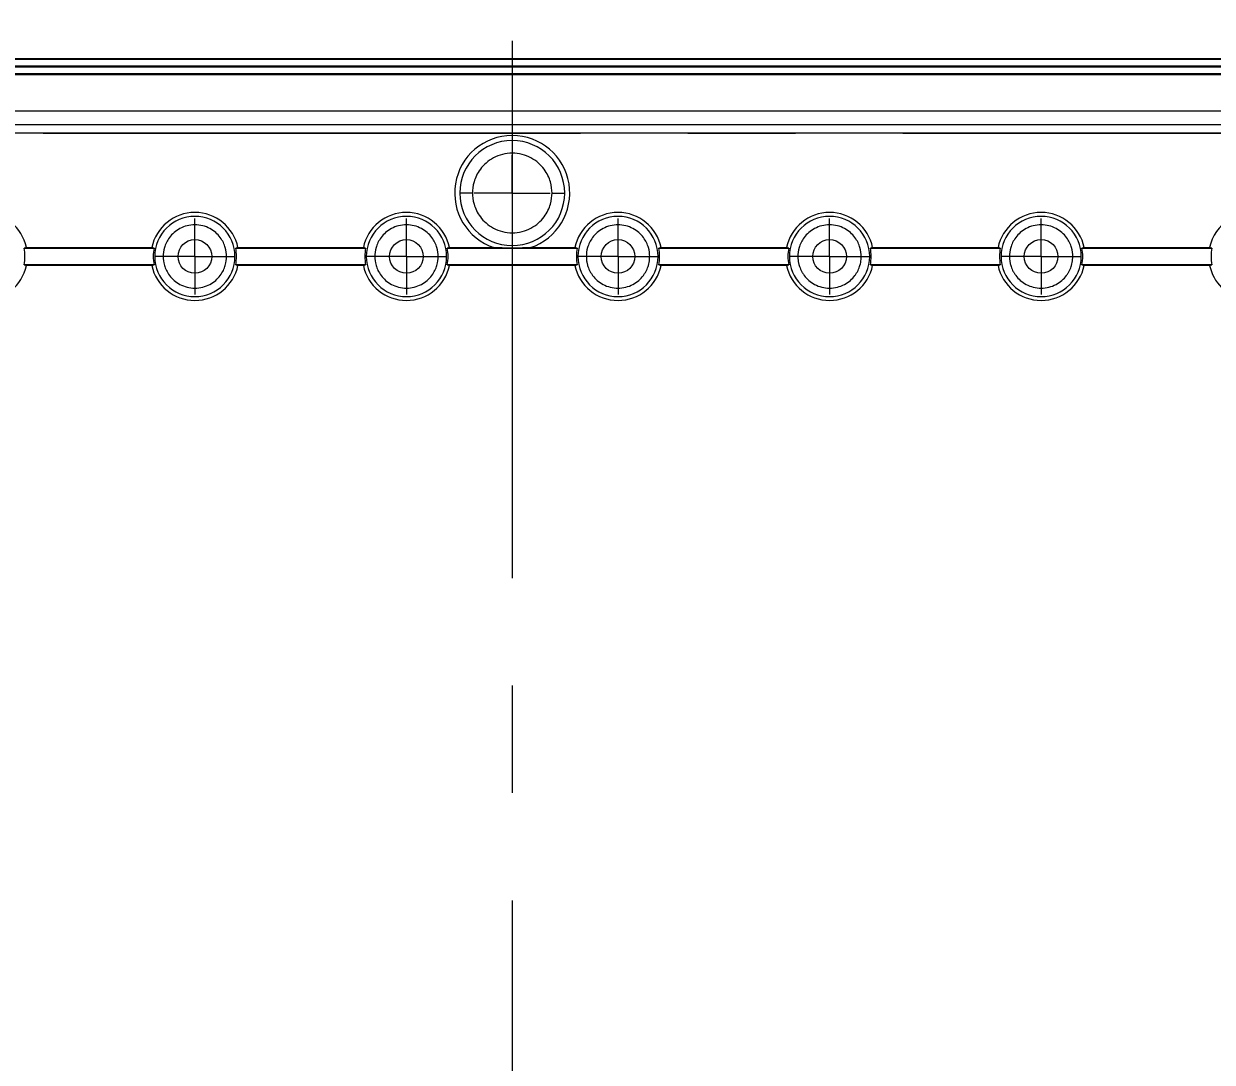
# Model space of a CAD drawing. Header units: millimetres. Extents: x 5 to 415, y 4 to 292.
# Drawn here: x 292.22 to 320.31, y 217.59 to 242.13 of the extents above; entities that cross this region are included whole.
import ezdxf

# ---------------------------------------------------------------- set-up
doc = ezdxf.new("R2010")
doc.units = ezdxf.units.MM
doc.linetypes.add('CENTERX2', pattern=[20.32, 12.7, -2.54, 2.54, -2.54])
doc.styles.add('SLDTEXTSTYLE0', font='TXT', dxfattribs={"width": 0.75})
doc.dimstyles.new('SLDDIMSTYLE0', dxfattribs={"dimtxt": 3.5, "dimasz": 6, "dimexe": 0, "dimexo": 0.0625, "dimgap": 0.875, "dimtad": 1, "dimlfac": 5, "dimrnd": 1e-09, "dimzin": 12, "dimdsep": 46, "dimtxsty": 'SLDTEXTSTYLE0', "dimblk1": 'CLOSED', "dimblk2": 'CLOSED', "dimsah": 1, "dimcen": 0.09, "dimadec": 0, "dimazin": 3, "dimtfac": 1, "dimtofl": 0, "dimtmove": 0, "dimatfit": 3, "dimldrblk": 'CLOSED', "dimfxl": 1, "dimfrac": 2, "dimtolj": 1, "dimtzin": 12, "dimarcsym": 0})

# ---------------------------------------------------------------- blocks, each defined once
blk = doc.blocks.new('_CLOSED')
at = {"color": 0, "linetype": 'ByBlock', "lineweight": -2}
for p, q in [((-1, 0.166667), (0, 0)), ((-1, 0.166667), (-1, -0.166667)), ((0, 0), (-1, -0.166667)), ((0, 0), (-1, 0))]:
    blk.add_line(p, q, dxfattribs=at)
blk = doc.blocks.new('_D_2')
at = {"color": 7, "linetype": 'Continuous', "lineweight": 0}
for p, q in [((278.349, 237.81), (278.349, 254.452)), ((329.174, 237.81), (329.174, 254.452)), ((278.349, 253.452), (329.174, 253.452))]:
    blk.add_line(p, q, dxfattribs=at)
at = {"color": 7, "linetype": 'Continuous', "lineweight": 0, "xscale": 6, "yscale": 6, "rotation": 180.0000000000004}
blk.add_blockref('_CLOSED', (278.349, 253.452, 7.27), dxfattribs=at)
at = {"color": 7, "linetype": 'Continuous', "lineweight": 0, "xscale": 6, "yscale": 6}
blk.add_blockref('_CLOSED', (329.174, 253.452, 7.27), dxfattribs=at)
at = {"color": 7, "linetype": 'Continuous', "lineweight": 0, "insert": (296.944, 257.964), "char_height": 3.5, "attachment_point": 1, "style": 'SLDTEXTSTYLE0'}
blk.add_mtext('254.13', dxfattribs=at)
blk = doc.blocks.new('_D_4')
at = {"color": 7, "linetype": 'Continuous', "lineweight": 0}
for p, q in [((281.261, 228.529), (281.261, 249.833)), ((326.261, 228.529), (326.261, 249.833)), ((281.261, 248.833), (326.261, 248.833))]:
    blk.add_line(p, q, dxfattribs=at)
at = {"color": 7, "linetype": 'Continuous', "lineweight": 0, "xscale": 6, "yscale": 6, "rotation": 180.0000000000004}
blk.add_blockref('_CLOSED', (281.261, 248.833, 7.27), dxfattribs=at)
at = {"color": 7, "linetype": 'Continuous', "lineweight": 0, "xscale": 6, "yscale": 6}
blk.add_blockref('_CLOSED', (326.261, 248.833, 7.27), dxfattribs=at)
at = {"color": 7, "linetype": 'Continuous', "lineweight": 0, "insert": (300.177, 253.345), "char_height": 3.5, "attachment_point": 1, "style": 'SLDTEXTSTYLE0'}
blk.add_mtext('225', dxfattribs=at)
blk = doc.blocks.new('_D_5')
at = {"color": 7, "linetype": 'Continuous', "lineweight": 0}
for p, q in [((282.761, 237.029), (282.761, 245.043)), ((324.761, 237.029), (324.761, 245.043)), ((282.761, 244.043), (324.761, 244.043))]:
    blk.add_line(p, q, dxfattribs=at)
at = {"color": 7, "linetype": 'Continuous', "lineweight": 0, "xscale": 6, "yscale": 6, "rotation": 180.0000000000004}
blk.add_blockref('_CLOSED', (282.761, 244.043, 7.27), dxfattribs=at)
at = {"color": 7, "linetype": 'Continuous', "lineweight": 0, "xscale": 6, "yscale": 6}
blk.add_blockref('_CLOSED', (324.761, 244.043, 7.27), dxfattribs=at)
at = {"color": 7, "linetype": 'Continuous', "lineweight": 0, "insert": (300.177, 248.555), "char_height": 3.5, "attachment_point": 1, "style": 'SLDTEXTSTYLE0'}
blk.add_mtext('210', dxfattribs=at)
blk = doc.blocks.new('SW_CENTERMARKSYMBOL_32')
at = {"color": 0, "linetype": 'Continuous', "lineweight": 0}
for p, q in [((0, 0.5), (0, 0.898)), ((0, 0), (0, 0.5)), ((-0.5, 0), (-0.898, 0)), ((0, 0), (-0.5, 0)), ((0, 0), (0, -0.5)), ((0, 0), (0.5, 0)), ((0.5, 0), (0.898, 0)), ((0, -0.5), (0, -0.898))]:
    blk.add_line(p, q, dxfattribs=at)
blk = doc.blocks.new('SW_CENTERMARKSYMBOL_33')
at = {"color": 0, "linetype": 'Continuous', "lineweight": 0}
for p, q in [((0, 0.5), (0, 0.898)), ((0, 0), (0, 0.5)), ((-0.5, 0), (-0.898, 0)), ((0, 0), (-0.5, 0)), ((0, 0), (0, -0.5)), ((0, 0), (0.5, 0)), ((0.5, 0), (0.898, 0)), ((0, -0.5), (0, -0.898))]:
    blk.add_line(p, q, dxfattribs=at)
blk = doc.blocks.new('SW_CENTERMARKSYMBOL_34')
at = {"color": 0, "linetype": 'Continuous', "lineweight": 0}
for p, q in [((0, 0.5), (0, 0.898)), ((0, 0), (0, 0.5)), ((-0.5, 0), (-0.898, 0)), ((0, 0), (-0.5, 0)), ((0, 0), (0, -0.5)), ((0, 0), (0.5, 0)), ((0.5, 0), (0.898, 0)), ((0, -0.5), (0, -0.898))]:
    blk.add_line(p, q, dxfattribs=at)
blk = doc.blocks.new('SW_CENTERMARKSYMBOL_35')
at = {"color": 0, "linetype": 'Continuous', "lineweight": 0}
for p, q in [((0, 0.5), (0, 0.898)), ((0, 0), (0, 0.5)), ((-0.5, 0), (-0.898, 0)), ((0, 0), (-0.5, 0)), ((0, 0), (0, -0.5)), ((0, 0), (0.5, 0)), ((0.5, 0), (0.898, 0)), ((0, -0.5), (0, -0.898))]:
    blk.add_line(p, q, dxfattribs=at)
blk = doc.blocks.new('SW_CENTERMARKSYMBOL_36')
at = {"color": 0, "linetype": 'Continuous', "lineweight": 0}
for p, q in [((0, 0.5), (0, 0.898)), ((0, 0), (0, 0.5)), ((-0.5, 0), (-0.898, 0)), ((0, 0), (-0.5, 0)), ((0, 0), (0, -0.5)), ((0, 0), (0.5, 0)), ((0.5, 0), (0.898, 0)), ((0, -0.5), (0, -0.898))]:
    blk.add_line(p, q, dxfattribs=at)
blk = doc.blocks.new('SW_CENTERMARKSYMBOL_46')
at = {"color": 0, "linetype": 'Continuous', "lineweight": 0}
for p, q in [((0, 0.5), (0, 0.898)), ((0, 0), (0, 0.5)), ((-0.5, 0), (-0.898, 0)), ((0, 0), (-0.5, 0)), ((0, 0), (0, -0.5)), ((0, 0), (0.5, 0)), ((0.5, 0), (0.898, 0)), ((0, -0.5), (0, -0.898))]:
    blk.add_line(p, q, dxfattribs=at)

msp = doc.modelspace()

# ---------------------------------------------------------------- linework, layer by layer
at = {"color": 7, "linetype": 'CENTERX2', "lineweight": 0}
for p, q in [((303.7614, 241.7311), (303.7614, 186.5311)), ((328.1865, 241.126), (279.3363, 241.126)), ((328.1865, 241.1163), (279.3363, 241.1163)), ((292.6745, 239.5437), (323.935, 239.5437))]:
    msp.add_line(p, q, dxfattribs=at)
at = {"color": 7, "linetype": 'Continuous', "lineweight": 15}
for p, q in [((281.3363, 241.3111), (326.1865, 241.3111)), ((281.3363, 241.2959), (326.1865, 241.2959)), ((326.1865, 241.126), (281.3363, 241.126)), ((281.3363, 241.1163), (326.1865, 241.1163)), ((326.1865, 240.9464), (281.3363, 240.9464)), ((281.3363, 240.9311), (326.1865, 240.9311)), ((284.902, 240.0711), (322.6207, 240.0711)), ((326.4777, 239.7436), (281.0451, 239.7436)), ((326.4399, 239.5437), (281.0829, 239.5437)), ((292.28, 236.8411), (292.2257, 236.8272)), ((292.2257, 236.8272), (295.297, 236.8272)), ((292.28, 236.8411), (295.2428, 236.8411)), ((295.297, 236.8272), (295.2428, 236.8411)), ((297.28, 236.8411), (297.2257, 236.8272)), ((297.2257, 236.8272), (300.297, 236.8272)), ((297.28, 236.8411), (300.2428, 236.8411)), ((300.297, 236.8272), (300.2428, 236.8411)), ((302.28, 236.8411), (302.2257, 236.8272)), ((302.2257, 236.8272), (303.7457, 236.8272)), ((302.28, 236.8411), (303.3307, 236.8411)), ((303.7771, 236.8272), (305.297, 236.8272)), ((304.1921, 236.8411), (305.2428, 236.8411)), ((305.297, 236.8272), (305.2428, 236.8411)), ((307.28, 236.8411), (307.2257, 236.8272)), ((307.2257, 236.8272), (310.297, 236.8272)), ((307.28, 236.8411), (310.2428, 236.8411)), ((310.297, 236.8272), (310.2428, 236.8411)), ((312.28, 236.8411), (312.2257, 236.8272)), ((312.2257, 236.8272), (315.297, 236.8272)), ((312.28, 236.8411), (315.2428, 236.8411)), ((315.297, 236.8272), (315.2428, 236.8411)), ((317.28, 236.8411), (317.2257, 236.8272)), ((317.2257, 236.8272), (320.297, 236.8272)), ((317.28, 236.8411), (320.2428, 236.8411)), ((320.297, 236.8272), (320.2428, 236.8411)), ((292.2257, 236.4351), (292.28, 236.4211)), ((295.297, 236.4351), (292.2257, 236.4351)), ((295.2428, 236.4211), (292.28, 236.4211)), ((295.2428, 236.4211), (295.297, 236.4351)), ((297.2257, 236.4351), (297.28, 236.4211)), ((300.297, 236.4351), (297.2257, 236.4351)), ((300.2428, 236.4211), (297.28, 236.4211)), ((300.2428, 236.4211), (300.297, 236.4351)), ((302.2257, 236.4351), (302.28, 236.4211)), ((305.297, 236.4351), (302.2257, 236.4351)), ((305.2428, 236.4211), (302.28, 236.4211)), ((305.2428, 236.4211), (305.297, 236.4351)), ((307.2257, 236.4351), (307.28, 236.4211)), ((310.297, 236.4351), (307.2257, 236.4351)), ((310.2428, 236.4211), (307.28, 236.4211)), ((310.2428, 236.4211), (310.297, 236.4351)), ((312.2257, 236.4351), (312.28, 236.4211)), ((315.297, 236.4351), (312.2257, 236.4351)), ((315.2428, 236.4211), (312.28, 236.4211)), ((315.2428, 236.4211), (315.297, 236.4351)), ((317.2257, 236.4351), (317.28, 236.4211)), ((320.297, 236.4351), (317.2257, 236.4351)), ((320.2428, 236.4211), (317.28, 236.4211)), ((320.2428, 236.4211), (320.297, 236.4351))]:
    msp.add_line(p, q, dxfattribs=at)
for centre in [(296.2614, 236.6311), (301.2614, 236.6311), (306.2614, 236.6311), (311.2614, 236.6311), (316.2614, 236.6311)]:
    msp.add_circle(centre, 0.3976, dxfattribs=at)
for centre, radius, start, end in [((303.7614, 238.1311), 1.36, 288.46281, 251.53719), ((303.7614, 238.1311), 1.2397, 0, 180), ((303.7614, 238.1311), 1.2397, 180, 0), ((291.2614, 236.6311), 1.04, 11.64944, 168.35056), ((296.2614, 236.6311), 1.04, 11.64944, 168.35056), ((301.2614, 236.6311), 1.04, 11.64944, 168.35056), ((306.2614, 236.6311), 1.04, 11.64944, 168.35056), ((311.2614, 236.6311), 1.04, 11.64944, 168.35056), ((316.2614, 236.6311), 1.04, 11.64944, 168.35056), ((321.2614, 236.6311), 1.04, 348.45085, 168.35056), ((296.2614, 236.6311), 0.9481, 0, 180), ((301.2614, 236.6311), 0.9481, 0, 180), ((306.2614, 236.6311), 0.9481, 360, 180), ((311.2614, 236.6311), 0.9481, 360, 180), ((316.2614, 236.6311), 0.9481, 360, 180), ((291.2614, 236.6311), 0.9841, 348.50914, 11.49086), ((296.2614, 236.6311), 0.9841, 168.50914, 191.49086), ((296.2614, 236.6311), 0.9841, 348.50914, 11.49086), ((301.2614, 236.6311), 0.9841, 168.50914, 191.49086), ((301.2614, 236.6311), 0.9841, 348.50914, 11.49086), ((303.7614, 238.1311), 1.3041, 269.31023, 270.68977), ((306.2614, 236.6311), 0.9841, 168.50914, 191.49086), ((306.2614, 236.6311), 0.9841, 348.50914, 11.49086), ((311.2614, 236.6311), 0.9841, 168.50914, 191.49086), ((311.2614, 236.6311), 0.9841, 348.50914, 11.49086), ((316.2614, 236.6311), 0.9841, 168.50914, 191.49086), ((316.2614, 236.6311), 0.9841, 348.50914, 11.49086), ((321.2614, 236.6311), 0.9841, 168.50914, 191.49086), ((296.2614, 236.6311), 0.9481, 180, 0), ((301.2614, 236.6311), 0.9481, 180, 0), ((306.2614, 236.6311), 0.9481, 180, 360), ((311.2614, 236.6311), 0.9481, 180, 360), ((316.2614, 236.6311), 0.9481, 180, 360), ((291.2614, 236.6311), 1.04, 191.64944, 348.35056), ((296.2614, 236.6311), 1.04, 191.64944, 348.35056), ((301.2614, 236.6311), 1.04, 191.64944, 348.35056), ((306.2614, 236.6311), 1.04, 191.64944, 348.35056), ((311.2614, 236.6311), 1.04, 191.64944, 348.35056), ((316.2614, 236.6311), 1.04, 191.64944, 348.35056), ((321.2614, 236.6311), 1.04, 191.64944, 325.15197)]:
    msp.add_arc(centre, radius, start, end, dxfattribs=at)
for points, knots in [([(304.7018, 238.1311), (304.7018, 238.2095), (304.6922, 238.2982), (304.6361, 238.4908), (304.5889, 238.5951), (304.4761, 238.7455), (304.4315, 238.7945), (304.328, 238.8848), (304.269, 238.9262), (304.1388, 238.9956), (304.0676, 239.0236), (303.9181, 239.0616), (303.8397, 239.0715), (303.683, 239.0715), (303.6047, 239.0616), (303.4551, 239.0236), (303.3839, 238.9956), (303.2538, 238.9262), (303.1948, 238.8848), (303.0913, 238.7945), (303.0467, 238.7455), (302.9338, 238.5951), (302.8867, 238.4908), (302.8305, 238.2982), (302.821, 238.2095), (302.821, 238.1311)], [0, 0, 0, 0, 0.125, 0.125, 0.25, 0.25, 0.3125, 0.3125, 0.375, 0.375, 0.4375, 0.4375, 0.5, 0.5, 0.5625, 0.5625, 0.625, 0.625, 0.6875, 0.6875, 0.75, 0.75, 0.875, 0.875, 1, 1, 1, 1]), ([(302.821, 238.1311), (302.7869, 238.1311), (302.7503, 238.1311), (302.6794, 238.1311), (302.6452, 238.1311), (302.5876, 238.1311), (302.5643, 238.1311), (302.5326, 238.1311), (302.5241, 238.1311), (302.5217, 238.1311)], [0, 0, 0, 0, 0.25, 0.25, 0.5, 0.5, 0.75, 0.75, 1, 1, 1, 1]), ([(302.821, 238.1311), (302.821, 238.0528), (302.8305, 237.9641), (302.8867, 237.7715), (302.9338, 237.6672), (303.0467, 237.5168), (303.0913, 237.4678), (303.1948, 237.3775), (303.2538, 237.3361), (303.3839, 237.2667), (303.4551, 237.2387), (303.6047, 237.2007), (303.683, 237.1908), (303.8397, 237.1908), (303.9181, 237.2007), (304.0676, 237.2387), (304.1388, 237.2667), (304.269, 237.3361), (304.328, 237.3775), (304.4315, 237.4678), (304.4761, 237.5168), (304.5889, 237.6672), (304.6361, 237.7715), (304.6922, 237.9641), (304.7018, 238.0528), (304.7018, 238.1311)], [0, 0, 0, 0, 0.125, 0.125, 0.25, 0.25, 0.3125, 0.3125, 0.375, 0.375, 0.4375, 0.4375, 0.5, 0.5, 0.5625, 0.5625, 0.625, 0.625, 0.6875, 0.6875, 0.75, 0.75, 0.875, 0.875, 1, 1, 1, 1]), ([(304.7018, 238.1311), (304.7359, 238.1311), (304.7724, 238.1311), (304.8434, 238.1311), (304.8776, 238.1311), (304.9352, 238.1311), (304.9584, 238.1311), (304.9901, 238.1311), (304.9987, 238.1311), (305.001, 238.1311)], [0, 0, 0, 0, 0.25, 0.25, 0.5, 0.5, 0.75, 0.75, 1, 1, 1, 1]), ([(297.01, 236.6311), (297.01, 236.6935), (297.0024, 236.7641), (296.9577, 236.9174), (296.9202, 237.0005), (296.8303, 237.1202), (296.7948, 237.1592), (296.7124, 237.2311), (296.6655, 237.2641), (296.5619, 237.3193), (296.5052, 237.3416), (296.3861, 237.3718), (296.3238, 237.3798), (296.199, 237.3798), (296.1366, 237.3718), (296.0176, 237.3416), (295.9609, 237.3193), (295.8573, 237.2641), (295.8104, 237.2311), (295.7279, 237.1592), (295.6924, 237.1202), (295.6026, 237.0005), (295.5651, 236.9174), (295.5204, 236.7641), (295.5128, 236.6935), (295.5128, 236.6311)], [0, 0, 0, 0, 0.125, 0.125, 0.25, 0.25, 0.3125, 0.3125, 0.375, 0.375, 0.4375, 0.4375, 0.5, 0.5, 0.5625, 0.5625, 0.625, 0.625, 0.6875, 0.6875, 0.75, 0.75, 0.875, 0.875, 1, 1, 1, 1]), ([(302.01, 236.6311), (302.01, 236.6935), (302.0024, 236.7641), (301.9577, 236.9174), (301.9202, 237.0005), (301.8303, 237.1202), (301.7948, 237.1592), (301.7124, 237.2311), (301.6655, 237.2641), (301.5619, 237.3193), (301.5052, 237.3416), (301.3861, 237.3718), (301.3238, 237.3798), (301.199, 237.3798), (301.1366, 237.3718), (301.0176, 237.3416), (300.9609, 237.3193), (300.8573, 237.2641), (300.8104, 237.2311), (300.7279, 237.1592), (300.6924, 237.1202), (300.6026, 237.0005), (300.5651, 236.9174), (300.5204, 236.7641), (300.5128, 236.6935), (300.5128, 236.6311)], [0, 0, 0, 0, 0.125, 0.125, 0.25, 0.25, 0.3125, 0.3125, 0.375, 0.375, 0.4375, 0.4375, 0.5, 0.5, 0.5625, 0.5625, 0.625, 0.625, 0.6875, 0.6875, 0.75, 0.75, 0.875, 0.875, 1, 1, 1, 1]), ([(307.01, 236.6311), (307.01, 236.6935), (307.0024, 236.7641), (306.9577, 236.9174), (306.9202, 237.0005), (306.8303, 237.1202), (306.7948, 237.1592), (306.7124, 237.2311), (306.6655, 237.2641), (306.5619, 237.3193), (306.5052, 237.3416), (306.3861, 237.3718), (306.3238, 237.3798), (306.199, 237.3798), (306.1366, 237.3718), (306.0176, 237.3416), (305.9609, 237.3193), (305.8573, 237.2641), (305.8104, 237.2311), (305.7279, 237.1592), (305.6924, 237.1202), (305.6026, 237.0005), (305.5651, 236.9174), (305.5204, 236.7641), (305.5128, 236.6935), (305.5128, 236.6311)], [0, 0, 0, 0, 0.125, 0.125, 0.25, 0.25, 0.3125, 0.3125, 0.375, 0.375, 0.4375, 0.4375, 0.5, 0.5, 0.5625, 0.5625, 0.625, 0.625, 0.6875, 0.6875, 0.75, 0.75, 0.875, 0.875, 1, 1, 1, 1]), ([(312.01, 236.6311), (312.01, 236.6935), (312.0024, 236.7641), (311.9577, 236.9174), (311.9202, 237.0005), (311.8303, 237.1202), (311.7948, 237.1592), (311.7124, 237.2311), (311.6655, 237.2641), (311.5619, 237.3193), (311.5052, 237.3416), (311.3861, 237.3718), (311.3238, 237.3798), (311.199, 237.3798), (311.1366, 237.3718), (311.0176, 237.3416), (310.9609, 237.3193), (310.8573, 237.2641), (310.8104, 237.2311), (310.7279, 237.1592), (310.6924, 237.1202), (310.6026, 237.0005), (310.5651, 236.9174), (310.5204, 236.7641), (310.5128, 236.6935), (310.5128, 236.6311)], [0, 0, 0, 0, 0.125, 0.125, 0.25, 0.25, 0.3125, 0.3125, 0.375, 0.375, 0.4375, 0.4375, 0.5, 0.5, 0.5625, 0.5625, 0.625, 0.625, 0.6875, 0.6875, 0.75, 0.75, 0.875, 0.875, 1, 1, 1, 1]), ([(317.01, 236.6311), (317.01, 236.6935), (317.0024, 236.7641), (316.9577, 236.9174), (316.9202, 237.0005), (316.8303, 237.1202), (316.7948, 237.1592), (316.7124, 237.2311), (316.6655, 237.2641), (316.5619, 237.3193), (316.5052, 237.3416), (316.3861, 237.3718), (316.3238, 237.3798), (316.199, 237.3798), (316.1366, 237.3718), (316.0176, 237.3416), (315.9609, 237.3193), (315.8573, 237.2641), (315.8104, 237.2311), (315.7279, 237.1592), (315.6924, 237.1202), (315.6026, 237.0005), (315.5651, 236.9174), (315.5204, 236.7641), (315.5128, 236.6935), (315.5128, 236.6311)], [0, 0, 0, 0, 0.125, 0.125, 0.25, 0.25, 0.3125, 0.3125, 0.375, 0.375, 0.4375, 0.4375, 0.5, 0.5, 0.5625, 0.5625, 0.625, 0.625, 0.6875, 0.6875, 0.75, 0.75, 0.875, 0.875, 1, 1, 1, 1]), ([(303.7457, 236.8272), (303.726, 236.8272), (303.7079, 236.8274), (303.6744, 236.8277), (303.6596, 236.8279), (303.6184, 236.8287), (303.5958, 236.8292), (303.535, 236.8309), (303.5028, 236.8322), (303.4451, 236.8347), (303.4197, 236.836), (303.3727, 236.8385), (303.3511, 236.8398), (303.3307, 236.8411)], [0, 0, 0, 0, 0.0625, 0.0625, 0.125, 0.125, 0.25, 0.25, 0.5, 0.5, 0.75, 0.75, 1, 1, 1, 1]), ([(304.1921, 236.8411), (304.1717, 236.8398), (304.15, 236.8385), (304.1028, 236.836), (304.0774, 236.8347), (304.0195, 236.8322), (303.9874, 236.8309), (303.9263, 236.8292), (303.904, 236.8287), (303.8628, 236.8279), (303.8479, 236.8277), (303.8147, 236.8274), (303.7966, 236.8272), (303.7771, 236.8272)], [0, 0, 0, 0, 0.25, 0.25, 0.5, 0.5, 0.75, 0.75, 0.875, 0.875, 0.9375, 0.9375, 1, 1, 1, 1]), ([(295.5128, 236.6311), (295.49, 236.6311), (295.4657, 236.6311), (295.4184, 236.6311), (295.3956, 236.6311), (295.3572, 236.6311), (295.3417, 236.6311), (295.3205, 236.6311), (295.3148, 236.6311), (295.3133, 236.6311)], [0, 0, 0, 0, 0.25, 0.25, 0.5, 0.5, 0.75, 0.75, 1, 1, 1, 1]), ([(295.5128, 236.6311), (295.5128, 236.5688), (295.5204, 236.4982), (295.5651, 236.3449), (295.6026, 236.2618), (295.6924, 236.1421), (295.7279, 236.1031), (295.8104, 236.0312), (295.8573, 235.9982), (295.9609, 235.943), (296.0176, 235.9207), (296.1366, 235.8905), (296.199, 235.8825), (296.3238, 235.8825), (296.3861, 235.8905), (296.5052, 235.9207), (296.5619, 235.943), (296.6655, 235.9982), (296.7124, 236.0312), (296.7948, 236.1031), (296.8303, 236.1421), (296.9202, 236.2618), (296.9577, 236.3449), (297.0024, 236.4982), (297.01, 236.5688), (297.01, 236.6311)], [0, 0, 0, 0, 0.125, 0.125, 0.25, 0.25, 0.3125, 0.3125, 0.375, 0.375, 0.4375, 0.4375, 0.5, 0.5, 0.5625, 0.5625, 0.625, 0.625, 0.6875, 0.6875, 0.75, 0.75, 0.875, 0.875, 1, 1, 1, 1]), ([(297.01, 236.6311), (297.0327, 236.6311), (297.0571, 236.6311), (297.1044, 236.6311), (297.1272, 236.6311), (297.1656, 236.6311), (297.1811, 236.6311), (297.2022, 236.6311), (297.2079, 236.6311), (297.2095, 236.6311)], [0, 0, 0, 0, 0.25, 0.25, 0.5, 0.5, 0.75, 0.75, 1, 1, 1, 1]), ([(300.5128, 236.6311), (300.49, 236.6311), (300.4657, 236.6311), (300.4184, 236.6311), (300.3956, 236.6311), (300.3572, 236.6311), (300.3417, 236.6311), (300.3205, 236.6311), (300.3148, 236.6311), (300.3133, 236.6311)], [0, 0, 0, 0, 0.25, 0.25, 0.5, 0.5, 0.75, 0.75, 1, 1, 1, 1]), ([(300.5128, 236.6311), (300.5128, 236.5688), (300.5204, 236.4982), (300.5651, 236.3449), (300.6026, 236.2618), (300.6924, 236.1421), (300.7279, 236.1031), (300.8104, 236.0312), (300.8573, 235.9982), (300.9609, 235.943), (301.0176, 235.9207), (301.1366, 235.8905), (301.199, 235.8825), (301.3238, 235.8825), (301.3861, 235.8905), (301.5052, 235.9207), (301.5619, 235.943), (301.6655, 235.9982), (301.7124, 236.0312), (301.7948, 236.1031), (301.8303, 236.1421), (301.9202, 236.2618), (301.9577, 236.3449), (302.0024, 236.4982), (302.01, 236.5688), (302.01, 236.6311)], [0, 0, 0, 0, 0.125, 0.125, 0.25, 0.25, 0.3125, 0.3125, 0.375, 0.375, 0.4375, 0.4375, 0.5, 0.5, 0.5625, 0.5625, 0.625, 0.625, 0.6875, 0.6875, 0.75, 0.75, 0.875, 0.875, 1, 1, 1, 1]), ([(302.01, 236.6311), (302.0327, 236.6311), (302.0571, 236.6311), (302.1044, 236.6311), (302.1272, 236.6311), (302.1656, 236.6311), (302.1811, 236.6311), (302.2022, 236.6311), (302.2079, 236.6311), (302.2095, 236.6311)], [0, 0, 0, 0, 0.25, 0.25, 0.5, 0.5, 0.75, 0.75, 1, 1, 1, 1]), ([(305.5128, 236.6311), (305.49, 236.6311), (305.4657, 236.6311), (305.4184, 236.6311), (305.3956, 236.6311), (305.3572, 236.6311), (305.3417, 236.6311), (305.3205, 236.6311), (305.3148, 236.6311), (305.3133, 236.6311)], [0, 0, 0, 0, 0.25, 0.25, 0.5, 0.5, 0.75, 0.75, 1, 1, 1, 1]), ([(305.5128, 236.6311), (305.5129, 236.6193), (305.5133, 236.5956), (305.5159, 236.5603), (305.52, 236.5252), (305.5258, 236.4904), (305.5333, 236.4557), (305.5448, 236.4124), (305.5622, 236.361), (305.5887, 236.3004), (305.6216, 236.2402), (305.6776, 236.1577), (305.7686, 236.0597), (305.9088, 235.963), (306.077, 235.8978), (306.2614, 235.8748), (306.4457, 235.8978), (306.6139, 235.963), (306.7542, 236.0597), (306.8451, 236.1576), (306.9011, 236.2402), (306.9341, 236.3004), (306.9605, 236.361), (306.9817, 236.4236), (306.9977, 236.4901), (307.0081, 236.5603), (307.0093, 236.6075), (307.01, 236.6311)], [0, 0, 0, 0, 0.0151387, 0.0302075, 0.04524, 0.0602702, 0.0753319, 0.090459, 0.1174937, 0.1445717, 0.1748067, 0.2050853, 0.2718267, 0.3442178, 0.4209346, 0.5000124, 0.5790902, 0.6558069, 0.728198, 0.7949394, 0.8251743, 0.855453, 0.8824877, 0.9095657, 0.939727, 0.9697812, 1, 1, 1, 1]), ([(307.01, 236.6311), (307.0327, 236.6311), (307.0571, 236.6311), (307.1044, 236.6311), (307.1272, 236.6311), (307.1656, 236.6311), (307.1811, 236.6311), (307.2022, 236.6311), (307.2079, 236.6311), (307.2095, 236.6311)], [0, 0, 0, 0, 0.25, 0.25, 0.5, 0.5, 0.75, 0.75, 1, 1, 1, 1]), ([(310.5128, 236.6311), (310.49, 236.6311), (310.4657, 236.6311), (310.4184, 236.6311), (310.3956, 236.6311), (310.3572, 236.6311), (310.3417, 236.6311), (310.3205, 236.6311), (310.3148, 236.6311), (310.3133, 236.6311)], [0, 0, 0, 0, 0.25, 0.25, 0.5, 0.5, 0.75, 0.75, 1, 1, 1, 1]), ([(310.5128, 236.6311), (310.5129, 236.6193), (310.5133, 236.5956), (310.5159, 236.5603), (310.52, 236.5252), (310.5258, 236.4904), (310.5333, 236.4557), (310.5448, 236.4124), (310.5622, 236.361), (310.5887, 236.3004), (310.6216, 236.2402), (310.6776, 236.1577), (310.7686, 236.0597), (310.9088, 235.963), (311.077, 235.8978), (311.2614, 235.8748), (311.4457, 235.8978), (311.6139, 235.963), (311.7542, 236.0597), (311.8451, 236.1576), (311.9011, 236.2402), (311.9341, 236.3004), (311.9605, 236.361), (311.9817, 236.4236), (311.9977, 236.4901), (312.0081, 236.5603), (312.0093, 236.6075), (312.01, 236.6311)], [0, 0, 0, 0, 0.0151387, 0.0302075, 0.04524, 0.0602702, 0.0753319, 0.090459, 0.1174937, 0.1445717, 0.1748067, 0.2050853, 0.2718267, 0.3442178, 0.4209346, 0.5000124, 0.5790902, 0.6558069, 0.728198, 0.7949394, 0.8251743, 0.855453, 0.8824877, 0.9095657, 0.939727, 0.9697812, 1, 1, 1, 1]), ([(312.01, 236.6311), (312.0327, 236.6311), (312.0571, 236.6311), (312.1044, 236.6311), (312.1272, 236.6311), (312.1656, 236.6311), (312.1811, 236.6311), (312.2022, 236.6311), (312.2079, 236.6311), (312.2095, 236.6311)], [0, 0, 0, 0, 0.25, 0.25, 0.5, 0.5, 0.75, 0.75, 1, 1, 1, 1]), ([(315.5128, 236.6311), (315.49, 236.6311), (315.4657, 236.6311), (315.4184, 236.6311), (315.3956, 236.6311), (315.3572, 236.6311), (315.3417, 236.6311), (315.3205, 236.6311), (315.3148, 236.6311), (315.3133, 236.6311)], [0, 0, 0, 0, 0.25, 0.25, 0.5, 0.5, 0.75, 0.75, 1, 1, 1, 1]), ([(315.5128, 236.6311), (315.5129, 236.6193), (315.5133, 236.5956), (315.5159, 236.5603), (315.52, 236.5252), (315.5258, 236.4904), (315.5333, 236.4557), (315.5448, 236.4124), (315.5622, 236.361), (315.5887, 236.3004), (315.6216, 236.2402), (315.6776, 236.1577), (315.7686, 236.0597), (315.9088, 235.963), (316.077, 235.8978), (316.2614, 235.8748), (316.4457, 235.8978), (316.6139, 235.963), (316.7542, 236.0597), (316.8451, 236.1576), (316.9011, 236.2402), (316.9341, 236.3004), (316.9605, 236.361), (316.9817, 236.4236), (316.9977, 236.4901), (317.0081, 236.5603), (317.0093, 236.6075), (317.01, 236.6311)], [0, 0, 0, 0, 0.0151387, 0.0302075, 0.04524, 0.0602702, 0.0753319, 0.090459, 0.1174937, 0.1445717, 0.1748067, 0.2050853, 0.2718267, 0.3442178, 0.4209346, 0.5000124, 0.5790902, 0.6558069, 0.728198, 0.7949394, 0.8251743, 0.855453, 0.8824877, 0.9095657, 0.939727, 0.9697812, 1, 1, 1, 1]), ([(317.01, 236.6311), (317.0327, 236.6311), (317.0571, 236.6311), (317.1044, 236.6311), (317.1272, 236.6311), (317.1656, 236.6311), (317.1811, 236.6311), (317.2022, 236.6311), (317.2079, 236.6311), (317.2095, 236.6311)], [0, 0, 0, 0, 0.25, 0.25, 0.5, 0.5, 0.75, 0.75, 1, 1, 1, 1])]:
    msp.add_open_spline(points, degree=3, knots=knots, dxfattribs=at)

# ---------------------------------------------------------------- block references
at = {"color": 7, "linetype": 'Continuous', "lineweight": 0}
for name, p in [('SW_CENTERMARKSYMBOL_46', (303.7614, 238.1311)), ('SW_CENTERMARKSYMBOL_32', (296.2614, 236.6311)), ('SW_CENTERMARKSYMBOL_33', (301.2614, 236.6311)), ('SW_CENTERMARKSYMBOL_34', (306.2614, 236.6311)), ('SW_CENTERMARKSYMBOL_35', (311.2614, 236.6311)), ('SW_CENTERMARKSYMBOL_36', (316.2614, 236.6311))]:
    msp.add_blockref(name, p, dxfattribs=at)

# ---------------------------------------------------------------- dimensions: what is measured, and where the dimension line sits
for base, p1, p2, picture, middle in [((329.17389, 253.45215), (278.34887, 236.80967), (329.17389, 236.80967), '_D_2', (304.05457, 253.45215)), ((326.2614, 248.8328), (281.2614, 227.5288), (326.2614, 227.5288), '_D_4', (304.0546, 248.8328)), ((324.7614, 244.043), (282.7614, 236.0288), (324.7614, 236.0288), '_D_5', (304.0546, 244.043))]:
    dim = msp.add_linear_dim(base=base, p1=p1, p2=p2, dimstyle='SLDDIMSTYLE0', dxfattribs=at)
    dim.commit()
    dim.dimension.update_dxf_attribs({"geometry": picture, "text_midpoint": middle, "dimtype": 160})

doc.saveas('drawing.dxf')
